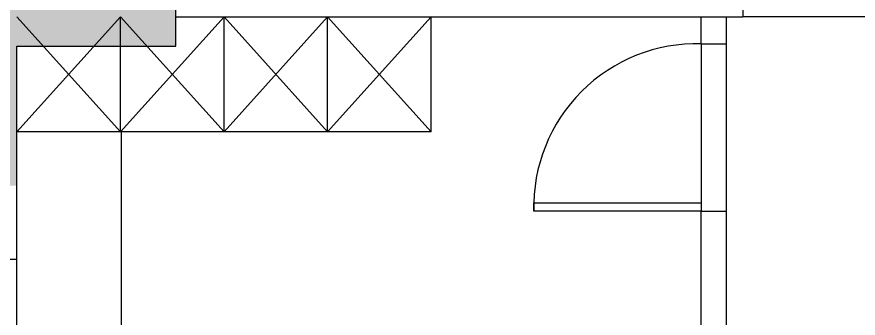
# Model space of a CAD drawing. Header units: inches. Extents: x 1174834 to 1369688, y -175882 to -108740.
# Drawn here: x 1185477 to 1189497, y -136536 to -135095 of the extents above; entities that cross this region are included whole.
import ezdxf

# ---------------------------------------------------------------- set-up
doc = ezdxf.new("R2010")
doc.units = ezdxf.units.IN
doc.header["$LTSCALE"] = 500
doc.header["$MEASUREMENT"] = 0
doc.linetypes.add('ACAD_ISO03W100', pattern=[30, 12, -18])
doc.linetypes.add('DASH', pattern=[0.35, 0.25, -0.1])
doc.layers.add('A-01-原始墙体', color=7, linetype='Continuous')
doc.layers.add('特细线', color=251, linetype='Continuous')

msp = doc.modelspace()

# ---------------------------------------------------------------- hatches: boundary and pattern name
at = {"layer": '特细线'}
h = msp.add_hatch(color=256, dxfattribs=at)
h.dxf.hatch_style = 1
h.paths.add_polyline_path([(1184237.1, -134475.3), (1184477.1, -134475.3), (1184477.1, -134975.3), (1185477.1, -134975.3), (1186237.1, -134975.3), (1186237.1, -135235.3), (1185477.1, -135235.3), (1185477.1, -135902.3), (1185217.1, -135902.3), (1185217.1, -135235.3), (1184237.1, -135235.3)])

# ---------------------------------------------------------------- linework, layer by layer
at = {"color": 3, "linetype": 'DASH', "ltscale": 150}
for p, q in [((1185972.1, -135645.3), (1185972.1, -135095.3)), ((1186467.1, -135645.3), (1186467.1, -135095.3)), ((1186962.1, -135645.3), (1186962.1, -135095.3)), ((1187457.1, -135645.3), (1187457.1, -135095.3)), ((1187457.1, -135645.3), (1185477.1, -135645.3)), ((1185977.1, -138155.3), (1185977.1, -135645.3))]:
    msp.add_line(p, q, dxfattribs=at)
at = {"color": 147, "linetype": 'ACAD_ISO03W100', "ltscale": 3}
for points in [[(1185477.1, -135095.3), (1185972.1, -135645.3), (1186467.1, -135095.3)], [(1185477.1, -135645.3), (1185972.1, -135095.3), (1186467.1, -135645.3)], [(1187457.1, -135095.3), (1186962.1, -135645.3), (1186467.1, -135095.3)], [(1187457.1, -135645.3), (1186962.1, -135095.3), (1186467.1, -135645.3)]]:
    msp.add_lwpolyline(points, dxfattribs=at)
at = {"color": 3}
msp.add_lwpolyline([(1188747.1, -135984.1), (1188747.1, -136024.1), (1187947.1, -136024.1), (1187947.1, -135984.1)], close=True, dxfattribs=at)
at = {"layer": 'A-01-原始墙体', "color": 4}
for p, q in [((1186237.1, -135235.3), (1186237.1, -134975.3)), ((1188945.2, -134975.3), (1188945.2, -135095.3)), ((1186237.1, -135095.3), (1188945.2, -135095.3)), ((1188747.1, -135224.1), (1188747.1, -135095.3)), ((1188867.1, -135224.1), (1188867.1, -135095.3)), ((1188747.1, -135224.1), (1188867.1, -135224.1)), ((1185477.1, -136255.3), (1185477.1, -135235.3)), ((1185477.1, -135235.3), (1186237.1, -135235.3)), ((1188747.1, -138155.3), (1188747.1, -136024.1)), ((1188747.1, -136024.1), (1188867.1, -136024.1)), ((1188867.1, -138275.3), (1188867.1, -136024.1)), ((1185477.1, -136255.3), (1185217.1, -136255.3))]:
    msp.add_line(p, q, dxfattribs=at)
at = {"layer": '特细线'}
for p, q in [((1189745.2, -135095.3), (1188945.2, -135095.3)), ((1188747.1, -135224.1), (1188747.1, -136024.1)), ((1188867.1, -136024.1), (1188867.1, -135224.1)), ((1185477.1, -137815.3), (1185477.1, -136255.3))]:
    msp.add_line(p, q, dxfattribs=at)
msp.add_arc((1188727.1, -136004.1), 780.3, 88.5312, 181.4688, dxfattribs=at)

doc.saveas('drawing.dxf')
